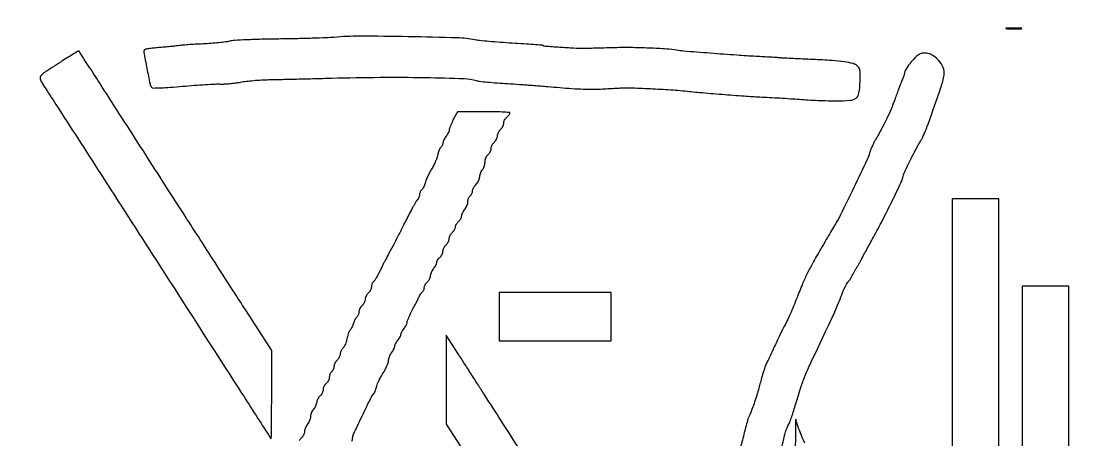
# Model space of a CAD drawing. Extents: x 0 to 1200, y 0 to 2041.
# Drawn here: x 515 to 1200, y 1172 to 1441 of the extents above; entities that cross this region are included whole.
import ezdxf

# ---------------------------------------------------------------- set-up
doc = ezdxf.new("R2010")
doc.units = 0

msp = doc.modelspace()

# ---------------------------------------------------------------- linework, layer by layer
for points in [[(852.111263, 1140, -0.000076), (839.957145, 1158.865903, -0.000084), (828.218327, 1177.1, -0.000078), (818.205413, 1192.664308, -0.000437), (812.854976, 1201, 0.000382), (808.731266, 1207.426063, 0.000256), (804.008225, 1214.76544, 0.000258), (799.427386, 1221.86777, 0.000511), (795.782862, 1227.49937), (788, 1239.498739), (788.006375, 1210.99937), (788.012751, 1182.5), (808.756375, 1150.247768, 0.00001), (819.457393, 1133.610565, 0.000003), (835.426791, 1108.783947, 0.000003), (853.232201, 1081.103799, 0.000004), (870.419936, 1054.384702, -0.000674)], [(545.471975, 1081.821697, -0.00001), (639.076935, 1081.642864, -0.091372)], [(64.968776, 649.300175, -0.000002), (64.887441, 676.360077, -0.00003)], [(1002.778558, 1164.781846, -0.006447), (1006.051976, 1177.453955, -0.065173), (1008.148539, 1182.470783, 0.045235), (1008.756073, 1183.776139, 0.004298), (1009.919997, 1187.102481, 0.005463), (1011.232758, 1191.103043, 0.004279), (1012.572325, 1195.470783, -0.006238), (1016.080923, 1206.752931, -0.02028), (1018.799376, 1214.096581, -0.011716), (1022.735883, 1222.946645, -0.001039), (1033.226932, 1245, 0.002421), (1036.225297, 1251.348073, 0.007607), (1038.152651, 1255.649971, 0.008326), (1039.855067, 1259.79928, 0.003386), (1042.039458, 1265.5, -0.012453), (1043.027022, 1267.943731, -0.012609), (1044.131183, 1270.325, -0.012485), (1045.194733, 1272.346308, -0.04919), (1045.997012, 1273.5, 0.016201), (1046.695811, 1274.375662, 0.01331), (1047.385569, 1275.353125, 0.013523), (1047.971384, 1276.285749, 0.034365), (1048.329811, 1277, -0.024884), (1048.723152, 1277.822328, -0.00507), (1049.505698, 1279.234375, -0.005331), (1050.450515, 1280.858591, -0.004979), (1051.451189, 1282.5, 0.00585), (1052.5144, 1284.250844, 0.004359), (1053.647845, 1286.20625, 0.004406), (1054.68425, 1288.068751, 0.009977), (1055.427594, 1289.5, -0.007939), (1056.320118, 1291.235746, -0.001306), (1058.10591, 1294.55625, -0.001436), (1060.228414, 1298.451464, -0.001268), (1062.462947, 1302.5, 0.007664), (1068.261588, 1313.331247, 0.005323), (1074.493494, 1325.735649, 0.003306), (1080.107328, 1337.407658, 0.051112), (1081.588739, 1341.60144, -0.050415), (1082.667149, 1344.667912, -0.005157), (1086.012432, 1351.606835, -0.007047), (1089.762836, 1358.923976, -0.011599), (1093.162917, 1364.98929, 0.022265), (1094.114103, 1366.774293, 0.00824), (1095.298379, 1369.366122, 0.008147), (1096.499656, 1372.240808, 0.009725), (1097.534452, 1374.98929, 0.002429), (1105.784306, 1398.628374, 0.042217), (1107.773213, 1406.531698, 0.136748), (1107.240352, 1411.37149, 0.094339), (1104.25, 1416.041088, 0.047826), (1101.273601, 1418.638499, 0.073772), (1098.240934, 1420.19678, 0.08614), (1095.253752, 1420.665126, 0.09612), (1092.404393, 1420.063796, 0.095728), (1089.886951, 1418.376351, 0.024133), (1086.540947, 1414.720327, 0.023962), (1083.566319, 1410.766352, 0.09933), (1082.411113, 1408.026818, -0.02122), (1082.117595, 1406.845222, -0.010294), (1081.647878, 1405.361003, -0.010189), (1081.094528, 1403.833082, -0.014456), (1080.536004, 1402.5, 0.013487), (1079.821818, 1400.804607, 0.002824), (1078.668517, 1397.796124, 0.00296), (1077.370321, 1394.288806, 0.002797), (1076.088594, 1390.699569, -0.014575), (1073.760554, 1384.635248, -0.013333), (1071.017521, 1378.531497, -0.011907), (1067.660618, 1371.969086, -0.00761), (1063.464405, 1364.5, 0.017859), (1062.489191, 1362.677686, 0.011463), (1061.483247, 1360.5, 0.011521), (1060.595356, 1358.319944, 0.02111), (1059.989191, 1356.5, -0.041335), (1058.372016, 1352.228507, -0.001131), (1049.759545, 1334.252927, -0.001641), (1041.302214, 1316.849446, -0.025086), (1038.062511, 1311, 0.005733), (1037.413122, 1309.927597, 0.000195), (1034.910081, 1305.68125, 0.000367), (1031.960437, 1300.664377, 0.000256), (1028.639587, 1295, 0.005541), (1023.304566, 1285.653358, 0.01424), (1019.717809, 1278.748821, 0.014488), (1016.564965, 1271.720016, 0.005918), (1012.673121, 1262, -0.00688), (1010.592166, 1256.831578, -0.007173), (1008.397582, 1251.794353, -0.007028), (1006.375103, 1247.490271, -0.029488), (1004.974651, 1245, 0.028538), (1004.396206, 1243.975969, 0.001989), (1002.948591, 1241.003125, 0.002819), (1001.255515, 1237.439545, 0.002117), (999.431263, 1233.5, -0.001299), (997.598947, 1229.525988, -0.001635), (995.880918, 1225.856629, -0.0013), (994.421592, 1222.786866, -0.013041), (993.775478, 1221.522567, 0.038744), (992.946929, 1219.672569, 0.011045), (991.951631, 1216.684561, 0.007028), (990.613272, 1212.123071, 0.001677), (988.52005, 1204.5, -0.009593), (987.258031, 1200.173453, -0.007628), (985.735503, 1195.552141, -0.007623), (984.208276, 1191.352112, -0.021804), (982.976767, 1188.5, 0.045174), (981.577235, 1184.792194, 0.004811), (979.196556, 1175.879391, 0.006397), (976.800848, 1166.029959, 0.008464)], [(727.4125, 1171.418322, 0.041807), (727.855162, 1172.522739, 0.074547), (728, 1173.488791, -0.10987), (728.555165, 1175.984744, -0.002289), (734.032451, 1187.549993, -0.003852), (739.427508, 1198.589038, -0.053829), (741.811167, 1202.309143, 0.062668), (742.227072, 1202.984124, 0.018064), (742.69504, 1204.119578, 0.017868), (743.134333, 1205.449314, 0.018153), (743.474977, 1206.800057, -0.044755), (743.97639, 1208.419923, -0.015583), (744.97509, 1210.651507, -0.015334), (746.233384, 1213.053042, -0.017274), (747.59045, 1215.277253, 0.021045), (748.895491, 1217.452921, 0.021711), (749.998445, 1219.708504, 0.022062), (750.779255, 1221.738043, 0.080964), (751, 1223.092338, -0.059891), (751.143546, 1224.28644, -0.0323), (751.5875, 1225.702271, -0.03166), (752.234251, 1227.106059, -0.042898), (753, 1228.272871, 0.025066), (753.765475, 1229.353314, 0.025663), (754.4125, 1230.496688, 0.02649), (754.868006, 1231.542768, 0.089668), (755, 1232.272871, -0.089668), (755.131994, 1233.002973, -0.02649), (755.5875, 1234.049053, -0.025663), (756.234525, 1235.192428, -0.025066), (757, 1236.272871, 0.020589), (757.765569, 1237.333206, 0.022921), (758.4125, 1238.416532, 0.023045), (758.874616, 1239.381998, 0.10042), (759, 1240, -0.10042), (759.125384, 1240.618002, -0.023045), (759.5875, 1241.583468, -0.022921), (760.234431, 1242.666794, -0.020589), (761, 1243.727129, 0.023062), (761.765509, 1244.798499, 0.02451), (762.4125, 1245.914797, 0.025079), (762.870647, 1246.924089, 0.09427), (763, 1247.604065, -0.09701), (763.274256, 1249.004311, -0.007845), (764.750045, 1252.470508, -0.01155), (766.454755, 1256.079275, -0.01968), (768.064654, 1259, 0.014912), (768.507319, 1259.785294, 0.004765), (769.119207, 1260.978202, 0.00475), (769.775703, 1262.320373, 0.005287), (770.38305, 1263.627923, -0.019099), (771.00489, 1264.875304, -0.020727), (771.70462, 1266.037089, -0.020743), (772.382576, 1266.976699, -0.087904), (772.897966, 1267.43694, 0.103966), (773.32035, 1267.839008, 0.051621), (773.676278, 1268.491001, 0.048076), (773.918295, 1269.272083, 0.051142), (774, 1270.068804, -0.082162), (774.144145, 1270.940081, -0.042984), (774.5875, 1271.949569, -0.041245), (775.2347, 1272.932715, -0.049558), (776, 1273.732028, 0.053902), (776.765369, 1274.545405, 0.042215), (777.4125, 1275.570926, 0.043479), (777.854831, 1276.642017, 0.076332), (778, 1277.587382, -0.06985), (778.140641, 1278.589207, -0.031133), (778.5875, 1279.847691, -0.03006), (779.234485, 1281.142016, -0.035735), (780, 1282.272871, 0.02474), (780.765479, 1283.351829, 0.025483), (781.4125, 1284.490775, 0.026274), (781.868405, 1285.530797, 0.090394), (782, 1286.252742, -0.100924), (782.138223, 1286.930556, -0.037442), (782.5875, 1287.799503, -0.035233), (783.234673, 1288.701308, -0.035597), (784, 1289.5, 0.052307), (784.765423, 1290.354075, 0.040659), (785.4125, 1291.421615, 0.041827), (785.85511, 1292.529629, 0.074245), (786, 1293.5, -0.074245), (786.14489, 1294.470371, -0.041827), (786.5875, 1295.578385, -0.040659), (787.234577, 1296.645925, -0.052307), (788, 1297.5, 0.052307), (788.765423, 1298.354075, 0.040659), (789.4125, 1299.421615, 0.041827), (789.85511, 1300.529629, 0.074245), (790, 1301.5, -0.074245), (790.14489, 1302.470371, -0.041827), (790.5875, 1303.578385, -0.040659), (791.234577, 1304.645925, -0.052307), (792, 1305.5, 0.04139), (792.765297, 1306.317382, 0.037673), (793.4125, 1307.27474, 0.039776), (793.858595, 1308.223199, 0.090276), (794, 1309, -0.090276), (794.141405, 1309.776801, -0.039776), (794.5875, 1310.72526, -0.037673), (795.234703, 1311.682618, -0.04139), (796, 1312.5, 0.041843), (796.765297, 1313.318867, 0.037837), (797.4125, 1314.280653, 0.039916), (797.858395, 1315.235488, 0.089513), (798, 1316.020129, -0.081327), (798.136139, 1316.851581, -0.028758), (798.5875, 1317.97481, -0.027648), (799.234554, 1319.173796, -0.029098), (800, 1320.272871, 0.040517), (800.765653, 1321.427533, 0.031232), (801.4125, 1322.794085, 0.032042), (801.857258, 1324.156274, 0.062965), (802, 1325.285285, -0.053242), (802.110737, 1326.322282, -0.042779), (802.440625, 1327.395285, -0.044282), (802.925215, 1328.343898, -0.079488), (803.5, 1329, 0.063393), (804.074176, 1329.614539, 0.044279), (804.559375, 1330.430735, 0.044533), (804.890037, 1331.312334, 0.067559), (805, 1332.122445, -0.08595), (805.151042, 1332.994618, -0.036827), (805.63111, 1334.079578, -0.035044), (806.326295, 1335.187777, -0.038789), (807.148458, 1336.148458, 0.051212), (807.997137, 1337.191392, 0.032607), (808.76921, 1338.553907, 0.032601), (809.357813, 1340.005749, 0.051064), (809.648929, 1341.320238, -0.036614), (809.893727, 1342.599261, -0.02861), (810.338025, 1343.942192, -0.029363), (810.899944, 1345.150104, -0.060432), (811.500471, 1346.000521, 0.070746), (812.075707, 1346.851698, 0.035654), (812.559513, 1348.056779, 0.034525), (812.889667, 1349.397342, 0.04314), (813, 1350.673753, -0.053642), (813.142423, 1351.997459, -0.044654), (813.565785, 1353.348773, -0.045643), (814.207374, 1354.568962, -0.065073), (815, 1355.5, 0.052307), (815.765423, 1356.354075, 0.040659), (816.4125, 1357.421615, 0.041827), (816.85511, 1358.529629, 0.074245), (817, 1359.5, -0.074245), (817.14489, 1360.470371, -0.041827), (817.5875, 1361.578385, -0.040659), (818.234577, 1362.645925, -0.052307), (819, 1363.5, 0.052307), (819.765423, 1364.354075, 0.040659), (820.4125, 1365.421615, 0.041827), (820.85511, 1366.529629, 0.074245), (821, 1367.5, -0.074245), (821.14489, 1368.470371, -0.041827), (821.5875, 1369.578385, -0.040659), (822.234577, 1370.645925, -0.052307), (823, 1371.5, 0.052307), (823.765423, 1372.354075, 0.040659), (824.4125, 1373.421615, 0.041827), (824.85511, 1374.529629, 0.074245), (825, 1375.5, -0.074245), (825.14489, 1376.470371, -0.041827), (825.5875, 1377.578385, -0.040659), (826.234577, 1378.645925, -0.052307), (827, 1379.5, 0.021385), (827.765682, 1380.254929, 0.02603), (828.4125, 1381.026517, 0.026046), (828.878502, 1381.717217, 0.136196), (829, 1382.154988, 0.39679), (828.677843, 1382.497027, 0.002442), (824.047954, 1382.751778, 0.007823), (818.606045, 1382.93926, 0.004698), (812.141972, 1383), (795.283945, 1383), (792.641972, 1377.907714, 0.011029), (791.630405, 1375.84807, 0.013328), (790.776079, 1373.870666, 0.011982), (790.145654, 1372.181499, 0.083504), (790, 1371.315443, -0.088162), (789.867198, 1370.568133, -0.026928), (789.4125, 1369.509194, -0.026032), (788.765466, 1368.356453, -0.025753), (788, 1367.272871, 0.029609), (787.234553, 1366.171399, 0.02787), (786.5875, 1364.965251, 0.028997), (786.136574, 1363.831966, 0.08035), (786, 1362.987586, -0.06672), (785.899379, 1362.236892, -0.044497), (785.597047, 1361.422385, -0.044343), (785.15335, 1360.670273, -0.064202), (784.628244, 1360.106433, 0.089402), (784.062048, 1359.43387, 0.030733), (783.495046, 1358.28935, 0.029393), (783.012116, 1356.923038, 0.030036), (782.696845, 1355.519303, -0.046255), (782.250926, 1353.796809, -0.015046), (781.285122, 1351.349325, -0.014853), (780.0426, 1348.679934, -0.016196), (778.676859, 1346.166452, 0.012526), (777.302832, 1343.681368, 0.012028), (776.035434, 1341.097153, 0.012044), (775.028333, 1338.766174, 0.041909), (774.543979, 1337.200236, -0.032236), (774.180861, 1335.940554, -0.028771), (773.647257, 1334.687655, -0.029904), (773.034344, 1333.617044, -0.074723), (772.435721, 1332.946653, 0.061739), (771.88619, 1332.362362, 0.044123), (771.421743, 1331.593209, 0.044583), (771.105111, 1330.766934, 0.06932), (771, 1330.012414, -0.075614), (770.873024, 1329.177579, -0.029364), (770.459561, 1328.081082, -0.028251), (769.864354, 1326.925947, -0.031213), (769.160206, 1325.884859, 0.034607), (768.149841, 1324.368976, 0.004482), (766.249314, 1320.969302, 0.005209), (764.069655, 1316.886493, 0.004329), (761.834325, 1312.5, -0.002108), (758.190332, 1305.270015, -0.002246), (754.560921, 1298.222333, -0.002319), (751.335619, 1292.097386, -0.007159), (749.077778, 1288, 0.012767), (748.59445, 1287.099134, 0.001917), (747.677952, 1285.26346, 0.002152), (746.613074, 1283.086433, 0.001857), (745.512759, 1280.790503, -0.01107), (744.372376, 1278.519313, -0.012917), (743.187039, 1276.416554, -0.011932), (742.101635, 1274.696791, -0.072932), (741.401266, 1273.918058, 0.077157), (740.86442, 1273.310959, 0.044434), (740.411622, 1272.443847, 0.043145), (740.103394, 1271.468866, 0.055045), (740, 1270.532543, -0.073382), (739.854964, 1269.549634, -0.041878), (739.4125, 1268.431174, -0.040784), (738.76544, 1267.356443, -0.052992), (738, 1266.5, 0.052307), (737.234577, 1265.645925, 0.040659), (736.5875, 1264.578385, 0.041827), (736.14489, 1263.470371, 0.074245), (736, 1262.5, -0.074245), (735.85511, 1261.529629, -0.041827), (735.4125, 1260.421615, -0.040659), (734.765423, 1259.354075, -0.052307), (734, 1258.5, 0.052992), (733.23456, 1257.643557, 0.040784), (732.5875, 1256.568826, 0.041878), (732.145036, 1255.450366, 0.073382), (732, 1254.467457, -0.055067), (731.896561, 1253.531096, -0.043149), (731.588196, 1252.556002, -0.044436), (731.135196, 1251.688727, -0.07713), (730.598113, 1251.081427, 0.067204), (730.012178, 1250.444681, 0.029301), (729.409448, 1249.463968, 0.028342), (728.882059, 1248.331463, 0.033662), (728.520202, 1247.208982, -0.031728), (728.151326, 1246.049402, -0.022702), (727.600127, 1244.804501, -0.02304), (726.96367, 1243.662083, -0.044783), (726.337343, 1242.827616, 0.071268), (725.720395, 1241.908331, 0.026085), (725.114089, 1240.460674, 0.025232), (724.60719, 1238.786568, 0.027564), (724.289054, 1237.118395, -0.035289), (723.943798, 1235.448495, -0.03109), (723.356224, 1233.769247, -0.032393), (722.63164, 1232.319588, -0.07689), (721.8738, 1231.385791, 0.055385), (721.1566, 1230.575574, 0.041172), (720.550429, 1229.544836, 0.041997), (720.136318, 1228.462344, 0.070474), (720, 1227.5, -0.074245), (719.85511, 1226.529629, -0.041827), (719.4125, 1225.421615, -0.040659), (718.765423, 1224.354075, -0.052307), (718, 1223.5, 0.052992), (717.23456, 1222.643557, 0.040784), (716.5875, 1221.568826, 0.041878), (716.145036, 1220.450366, 0.073382), (716, 1219.467457, -0.058451), (715.889462, 1218.525121, -0.043715), (715.559375, 1217.532082, -0.044586), (715.074494, 1216.638999, -0.07302), (714.5, 1216, 0.07302), (713.925506, 1215.361001, 0.044586), (713.440625, 1214.467918, 0.043715), (713.110538, 1213.474879, 0.058451), (713, 1212.532543, -0.073382), (712.854964, 1211.549634, -0.041878), (712.4125, 1210.431174, -0.040784), (711.76544, 1209.356443, -0.052992), (711, 1208.5, 0.052307), (710.234577, 1207.645925, 0.040659), (709.5875, 1206.578385, 0.041827), (709.14489, 1205.470371, 0.074245), (709, 1204.5, -0.074245), (708.85511, 1203.529629, -0.041827), (708.4125, 1202.421615, -0.040659), (707.765423, 1201.354075, -0.052307), (707, 1200.5, 0.046881), (706.23467, 1199.66441, 0.039417), (705.5875, 1198.652628, 0.041128), (705.143467, 1197.625528, 0.081641), (705, 1196.752742, -0.074917), (704.861186, 1195.831496, -0.030204), (704.4125, 1194.63765, -0.029052), (703.765465, 1193.388654, -0.032624), (703, 1192.272871, 0.03517), (702.234005, 1191.144051, 0.029787), (701.585564, 1189.855845, 0.030863), (701.136335, 1188.606096, 0.070178), (700.993411, 1187.615141, -0.066405), (700.854087, 1186.59497, -0.02582), (700.405128, 1185.240073, -0.025012), (699.760973, 1183.803871, -0.028339), (699, 1182.5, 0.028093), (698.239031, 1181.197605, 0.024924), (697.594872, 1179.76584, 0.02573), (697.145717, 1178.417203, 0.066823), (697.006589, 1177.404988, -0.076609), (696.859674, 1176.471268, -0.041445), (696.414436, 1175.393705, -0.040077), (695.765873, 1174.347134, -0.050127), (695, 1173.5, 0.041843), (694.234703, 1172.681133, 0.037837), (693.5875, 1171.719347, 0.039916)], [(1018.362989, 1170.284351, -0.012721), (1015.926345, 1175.842614, -0.012628), (1013.842333, 1181.338294, -0.030882), (1012.666059, 1185.5, 0.89069), (1012.488756, 1185.48253, 0.000705), (1012.331883, 1175.603125, 0.001936), (1012.205004, 1163.628449, 0.00107)]]:
    msp.add_lwpolyline(points, format="xyb")
for points in [[(716, 1430.728305, -0.012739), (711.12093, 1430.410414, -0.002319), (702.065625, 1430.09384, -0.002495), (691.460295, 1429.825291, -0.002262), (680.5, 1429.652078, 0.003406), (669.451612, 1429.452189, 0.005155), (659.841789, 1429.113664, 0.004176), (652.05377, 1428.693684, 0.0455), (648.952722, 1428.214969, -0.029344), (646.423503, 1427.740527, -0.006652), (642.08322, 1427.245982, -0.006867), (637.053718, 1426.810271, -0.006621), (631.952722, 1426.506718, 0.002764), (626.964939, 1426.2485, 0.003321), (622.276737, 1425.948547, 0.002846), (618.331746, 1425.647247, 0.022114), (616.5, 1425.414954, -0.014782), (614.791807, 1425.172839, -0.002855), (611.687568, 1424.844033, -0.003035), (608.060741, 1424.503028, -0.002798), (604.330018, 1424.196116, 0.007493), (600.758231, 1423.868481, 0.010868), (597.617565, 1423.463648, 0.006725), (595.018419, 1423.035186, 0.153327), (594.35611, 1422.689443, 0.246082), (593.88262, 1421.173944, 0.003021), (595.831956, 1410.80302, 0.004319), (597.881478, 1400.716868, 0.143841), (599.041079, 1398.567908, 0.205237), (599.950921, 1398.198806, 0.004629), (604.752097, 1398.336721, 0.008742), (610.84904, 1398.675195, 0.004087), (618.732092, 1399.316036, -0.003451), (626.320786, 1399.942659, -0.003919), (633.602552, 1400.436003, -0.003568), (639.792772, 1400.762365, -0.021701), (643, 1400.769234, 0.02293), (645.636917, 1400.781361, 0.010345), (649.0875, 1401.027255, 0.010217), (652.726215, 1401.43748, 0.01374), (656, 1401.966401, -0.017237), (659.626584, 1402.526337, -0.007681), (664.435537, 1403.025153, -0.007592), (669.545355, 1403.397869, -0.010193), (674.184806, 1403.570737, 0.001529), (680.136684, 1403.689289, 0.000326), (690.489164, 1403.933901, 0.00034), (702.486491, 1404.233367, 0.000324), (714.684806, 1404.554068, -0.005018), (745.556003, 1405.075699, -0.006027), (774.60057, 1404.924806, -0.003867), (799.526807, 1404.301951, -0.067547), (807.5, 1402.952945, 0.04756), (809.470386, 1402.538233, 0.004059), (814.6125, 1402.000075, 0.005342), (820.770287, 1401.472449, 0.004113), (827.5, 1401.023814, -0.002687), (835.204297, 1400.532274, -0.00161), (844.353125, 1399.869588, -0.001611), (853.454207, 1399.151397, -0.002804), (861, 1398.488843, 0.006849), (868.773526, 1397.86962, 0.00828), (876.083965, 1397.509414, 0.009007), (882.734309, 1397.411913, 0.013765), (888.5, 1397.590018, -0.000599), (892.968021, 1397.845918, -0.000659), (897.296875, 1398.082926, -0.000613), (900.996991, 1398.276073, -0.003344), (903, 1398.364744, -0.02077), (907.610435, 1398.346391, -0.001386), (920.816707, 1397.708223, -0.001781), (933.810099, 1396.997838, -0.013124), (940, 1396.473998, 0.005296), (950.824015, 1395.387085, 0.002303), (965.227726, 1394.161522, 0.002272), (979.454276, 1393.082054, 0.00625), (989.5, 1392.491801, -0.002275), (995.37613, 1392.193391, -0.001382), (1002.322345, 1391.789689, -0.001384), (1009.210991, 1391.351085, -0.002444), (1014.895217, 1390.94545, 0.005519), (1020.455034, 1390.583044, 0.003501), (1026.93928, 1390.277726, 0.003516), (1033.310247, 1390.067303, 0.006496), (1038.49023, 1390, 0.016623), (1047.666036, 1390.305139, 0.154091), (1051.318904, 1391.731465, 0.187843), (1053.120702, 1394.868187, 0.027016), (1053.842802, 1402.365303, 0.007579), (1053.965885, 1406.949087, 0.042566), (1053.786251, 1409.392275, 0.081594), (1053.258659, 1410.977433, 0.088002), (1052.260878, 1412.263908, 0.118244), (1049.315097, 1413.87384, 0.029669), (1043.917625, 1414.998637, 0.020421), (1035.850269, 1415.851256, 0.006111), (1023.5, 1416.496995, -0.001125), (1017.044307, 1416.770004, -0.00129), (1010.878125, 1417.060601, -0.00116), (1005.649541, 1417.332688, -0.007402), (1003, 1417.516102, 0.004655), (1000.542274, 1417.699809, 0.001105), (996.44375, 1417.958723, 0.001137), (991.732813, 1418.235122, 0.001122), (987, 1418.491359, -0.00466), (974.656612, 1419.247272, -0.001831), (957.661395, 1420.50973, -0.000904), (940.53705, 1421.876012, -0.024132), (936, 1422.467691, 0.028706), (929.702869, 1423.230429, 0.005761), (918.413877, 1423.81369, 0.006485), (906.40734, 1424.139513, 0.011474), (896.5, 1424.052467, -0.00116), (891.009573, 1423.890928, -0.001012), (885.2625, 1423.746813, -0.001017), (880.065404, 1423.637588, -0.003018), (876.5, 1423.591433, -0.013634), (869.921639, 1423.725364, -0.005465), (860.933461, 1424.252242, -0.001832), (851.640347, 1424.933217, -0.118462), (850.109463, 1425.428054, 0.117682), (849.593239, 1425.595794, 0.000583), (844.09778, 1426.029309, 0.002611), (837.827311, 1426.48368, 0.001645), (830.5, 1426.951972, -0.003244), (822.863511, 1427.464541, -0.003805), (815.630711, 1428.052539, -0.003358), (809.5279, 1428.636781, -0.023347), (806.561996, 1429.081521, 0.041324), (795.144324, 1430.376376, 0.003036), (763.593969, 1431.141722, 0.004026), (732.465001, 1431.45705, 0.023158)], [(1148.280173, 1436.263728, 0.012009), (1150.417397, 1436.147278, 0.007758), (1152.895745, 1436.110349, 0.007799), (1155.320819, 1436.14967, 0.014578), (1157.280173, 1436.269269, 0.131812), (1157.652585, 1436.406153, 0.702197), (1157.616676, 1436.536946, 0.016184), (1155.731847, 1436.623869, 0.003584), (1152.5, 1436.645045, 0.003413), (1149.276628, 1436.621056, 0.018965), (1147.547926, 1436.530747, 0.826233), (1147.53509, 1436.402311, 0.052772)], [(540.5, 1414.872259, 0.002944), (529.766632, 1407.861424, 0.098839), (527.603773, 1405.71522, 0.267924), (527.453559, 1403.531331, 0.032333), (529.942328, 1399.179748, -0.002888), (537.473068, 1387.644808, -0.000104), (566.02787, 1343.33003, -0.000174), (601.996357, 1287.441588, -0.000088), (647.278684, 1217, 0.000178), (658.023651, 1200.291625, 0.000292), (667.133059, 1186.155729, 0.00002), (675.334632, 1173.446003, 0.043038), (675.615594, 1173.083333, 0.677422), (675.772903, 1173.143477, 0.000277), (675.887081, 1181.159206, 0.002158), (675.97243, 1190.262981, 0.001265), (676, 1201.160773), (676, 1229.654878), (659.305514, 1255.577439, 0.000013), (651.336602, 1267.950549, 0.000006), (640.986428, 1284.019623, 0.000006), (630.114846, 1300.897308, 0.000008), (620.385991, 1316, -0.00027), (610.227273, 1331.788101, -0.000154), (597.983106, 1350.852783, -0.000154), (585.68211, 1370.031957, -0.000256), (575.330477, 1386.200964, 0.000893), (566.540744, 1399.891875, 0.001474), (559.059578, 1411.424065, 0.000109), (552.313964, 1421.750639, 0.236447), (552, 1421.933573, 0.153893), (551.638035, 1421.844155, 0.000773), (548.415625, 1419.872365, 0.003386), (544.752813, 1417.588996, 0.002127)]]:
    msp.add_lwpolyline(points, format="xyb", close=True)
for points in [[(1113, 1074.5), (1113, 822), (1128, 822), (1143, 822), (1143, 1074.5), (1143, 1327), (1128, 1327), (1113, 1327)], [(822, 1251.5), (822, 1236), (858, 1236), (894, 1236), (894, 1251.5), (894, 1267), (858, 1267), (822, 1267)], [(1158, 1025.5), (1158, 780), (1173, 780), (1188, 780), (1188, 1025.5), (1188, 1271), (1173, 1271), (1158, 1271)]]:
    msp.add_lwpolyline(points, close=True)

doc.saveas('drawing.dxf')
